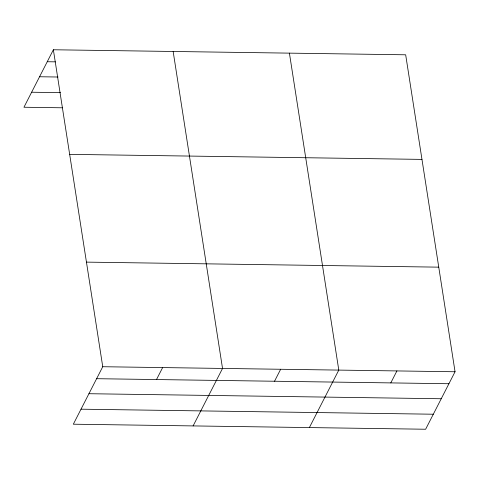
<?xml version="1.0" encoding="UTF-8"?>
<svg xmlns="http://www.w3.org/2000/svg" width="479" height="479" viewBox="0 0 479 479"><rect width="100%" height="100%" fill="white"/><g stroke="black" fill="none" stroke-linecap="round" stroke-linejoin="round"><path stroke-width="0.72" d="M53.367 49.762L102.745 366.722L73.329 424.202L425.633 429.238L455.05 371.758L405.671 54.798L53.367 49.762L23.95 107.242L62.402 107.793M156.507 379.554L162.638 367.579M193.115 425.915L222.531 368.435L173.153 51.475M274.533 381.236L280.658 369.261M309.374 427.579L338.791 370.093L289.412 53.133M390.792 382.901L396.917 370.926M47.241 61.731L55.372 61.851M39.553 76.754L58.037 77.017M31.638 92.225L60.474 92.639M69.659 154.358L421.969 159.393M86.448 262.121L438.752 267.156M102.745 366.722L455.05 371.758M96.62 378.697L448.925 383.733M88.932 393.714L441.237 398.75M81.017 409.186L433.321 414.221"/></g></svg>
